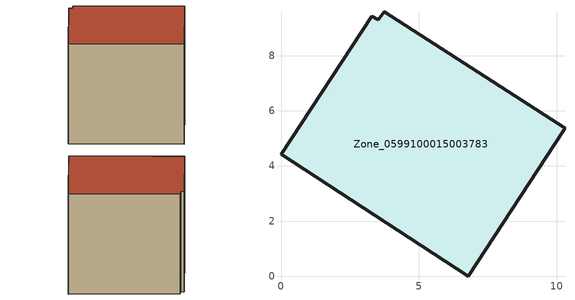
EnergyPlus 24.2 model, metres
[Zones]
Zone_0599100015003783
 floor ground (C_G): 3.73,9.59 10.29,5.36 10.24,5.29 6.78,0 0,4.43 3.29,9.43 3.52,9.3 z0.79
 wall outside (C_F): 3.52,9.3 3.29,9.43 0,4.43 6.78,0 10.24,5.29 10.29,5.36 3.73,9.59 3.52,9.3 z0.79:8.43
 roof outside (C_R): 10.29,5.36 3.73,9.59 3.52,9.3 3.29,9.43 0,4.43 6.78,0 10.24,5.29 z8.43
[BUILDING]
Pand.0599100015003783: North Axis=0; Terrain=City; Loads Convergence Tolerance Value=0.04; Temperature Convergence Tolerance Value=0.4; Solar Distribution=FullExterior; Maximum Number of Warmup Days=25; Minimum Number of Warmup Days=1
[Site:Location]
Rotterdam.The.Hague.AP_ZH_NLD Design_Conditions: Latitude=51.96; Longitude=4.45; Time Zone=1; Elevation=-4.5
[SITE:GROUNDTEMPERATURE:BUILDINGSURFACE]
18, 18, 18, 18, 18, 18, 18, 18, 18, 18, 18, 18
[MATERIAL] Thermal Absorptance=0.9; Solar Absorptance=0.7; Visible Absorptance=0.7
Name | Roughness | Thickness | Conductivity | Density | Specific Heat
G.TC.1965-1974 | MediumSmooth | 0.15 | 0.882353 | 540 | 1210
F.TC.1965-1974 | Rough | 0.3 | 0.697674 | 1920 | 840
R.TC.1965-1974 | MediumRough | 0.2 | 0.232558 | 1500 | 1000
[CONSTRUCTION]
C_G: G.TC.1965-1974
C_F: F.TC.1965-1974
C_R: R.TC.1965-1974
[ZONE]
Zone_0599100015003783: Type=1; Multiplier=1; Ceiling Height=Autocalculate; Volume=Autocalculate; Floor Area=autocalculate; Part of Total Floor Area=Yes
[ZONEINFILTRATION:DESIGNFLOWRATE]
Infil_Zone_0599100015003783: Zone or ZoneList or Space or SpaceList=Zone_0599100015003783; Schedule=AlwaysOn; Design Flow Rate Calculation Method=Flow/Area; Flow Rate per Floor Area=0.003; Constant Term Coefficient=1; Temperature Term Coefficient=0; Velocity Term Coefficient=0; Velocity Squared Term Coefficient=0
[HVACTEMPLATE:ZONE:IDEALLOADSAIRSYSTEM]
Zone_0599100015003783: Maximum Heating Supply Air Temperature=50; Minimum Cooling Supply Air Temperature=13; Maximum Heating Supply Air Humidity Ratio=0.0156; Minimum Cooling Supply Air Humidity Ratio=0.0077; Heating Limit=NoLimit; Cooling Limit=NoLimit; Dehumidification Control Type=ConstantSensibleHeatRatio; Cooling Sensible Heat Ratio=0.7; Dehumidification Setpoint=60; Humidification Control Type=None; Humidification Setpoint=30; Outdoor Air Method=None; Outdoor Air Flow Rate per Person=0.00944; Outdoor Air Flow Rate per Zone Floor Area=0; Outdoor Air Flow Rate per Zone=0; Demand Controlled Ventilation Type=None; Outdoor Air Economizer Type=NoEconomizer; Heat Recovery Type=None; Sensible Heat Recovery Effectiveness=0.7; Latent Heat Recovery Effectiveness=0.65
[ZONECONTROL:THERMOSTAT]
ThermostatControl_Zone_0599100015003783: Zone or ZoneList=Zone_0599100015003783; Control Type Schedule=DualSetpointControlType; Control 1=Thermostat_Zone_0599100015003783; Temperature Difference Between Cutout And Setpoint=0
[THERMOSTATSETPOINT:DUALSETPOINT]
Thermostat_Zone_0599100015003783: Heating Setpoint Temperature Schedule=HeatingSetpoint_Zone_0599100015003783; Cooling Setpoint Temperature Schedule=CoolingSetpoint_Zone_0599100015003783
[SCHEDULE:COMPACT]
HeatingSetpoint_Zone_0599100015003783: Through: 12/31, For: AllDays, Until: 24:00, 21
CoolingSetpoint_Zone_0599100015003783: Through: 12/31, For: AllDays, Until: 24:00, 24
DualSetpointControlType: Through: 12/31, For: AllDays, Until: 24:00, 4
AlwaysOn: Through: 12/31, For: AllDays, Until: 24:00, 1
